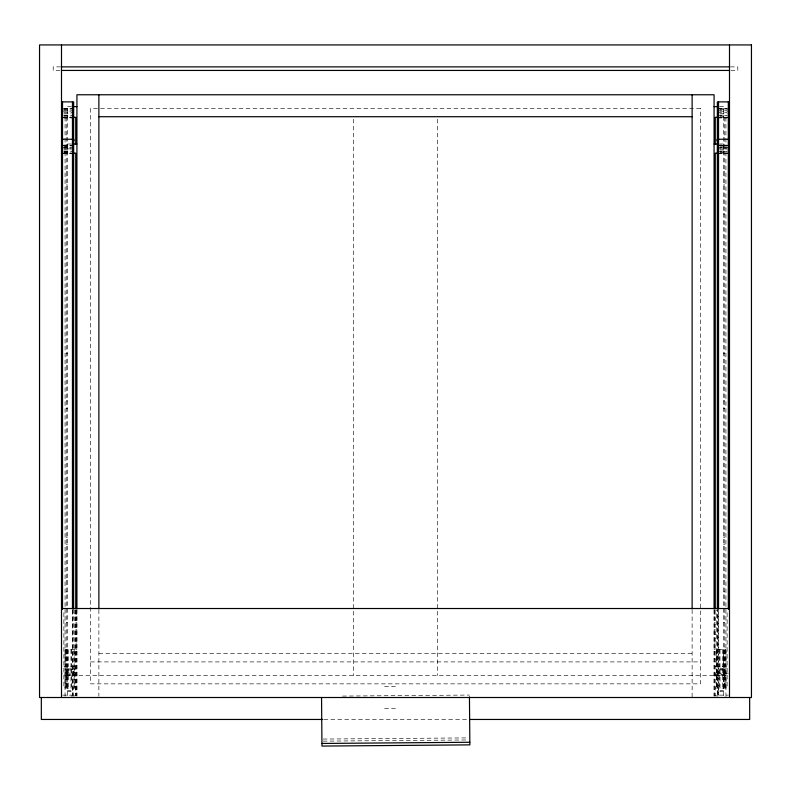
<?xml version="1.0" encoding="UTF-8"?>
<svg xmlns="http://www.w3.org/2000/svg" width="791" height="791" viewBox="0 0 791 791"><rect width="100%" height="100%" fill="white"/><g stroke="black" fill="none" stroke-linecap="round" stroke-linejoin="round"><path stroke-width="0.59" stroke-dasharray="3.96 2.97" d="M62.637 695.131L73.652 695.131L73.652 693.054L72.456 693.054M717.348 695.131L717.358 609.525L717.358 695.131L728.363 695.131M718.544 693.054L718.544 609.525L718.535 695.131L718.544 693.054L717.348 693.054M725.92 688.012L725.94 669.028L716.448 669.028L716.498 688.012L716.448 609.98M725.92 666.773L725.94 649.688L716.448 649.688L716.498 666.773M395.46 708.538L383.635 708.479M395.46 686.588L383.635 686.529M70.992 696.07L76.925 695.823M66.246 674.486L76.925 674.041M66.246 675.554L75.738 675.109M342.493 696.08L469.429 695.052M323.133 739.061L468.559 737.884M323.153 741.137L468.579 739.951M60.61 66.879L53.195 66.879L53.195 70.439L60.61 70.439M730.39 66.879L737.805 66.879L737.805 70.439L730.39 70.439M71.447 106.627L67.423 106.627L67.423 695.773M719.553 106.627L723.577 106.627L723.577 695.773M63.873 108.407L73.345 108.407M717.655 108.407L727.127 108.407M63.873 108.535L70.972 108.535M720.028 108.535L727.127 108.535M62.687 109L73.345 108.871M717.655 108.871L728.313 109M63.873 109.593L70.972 109.573M720.028 109.573L727.127 109.593M63.873 110.76L73.345 110.789M717.655 110.789L727.127 110.76M62.687 111.145L70.992 111.145M720.008 111.145L728.313 111.145M63.873 112.559L73.345 112.559M717.655 112.559L727.127 112.559M63.873 113.746L70.992 113.746M720.008 113.746L727.127 113.746M63.873 115.16L70.992 115.16M720.008 115.16L727.127 115.16M63.873 115.545L73.345 115.516M717.655 115.516L727.127 115.545M63.873 116.712L70.972 116.712M720.028 116.712L727.127 116.712M62.687 117.305L71.338 117.305M719.662 117.305L728.313 117.305M63.873 117.424L73.345 117.424M717.655 117.424L727.127 117.424M62.687 117.77L73.345 117.77M717.655 117.77L728.313 117.77M63.873 117.899L73.345 117.899M717.655 117.899L727.127 117.899M67.423 144.002L71.447 144.002M719.553 144.002L723.577 144.002M63.873 145.129L73.345 145.129M717.655 145.129L727.127 145.129M63.873 145.247L70.972 145.247M720.028 145.247L727.127 145.247M63.873 145.544L73.345 145.544M717.655 145.544L727.127 145.544M62.687 145.663L70.992 145.663M720.008 145.663L728.313 145.663M63.873 146.177L70.972 146.197M720.028 146.177L727.127 146.197M63.873 147.245L73.345 147.274M717.655 147.274L727.127 147.245M62.687 147.591L70.992 147.591M720.008 147.591L728.313 147.591M70.992 148.866L63.873 148.866L73.345 148.866M720.008 148.866L727.127 148.866L717.655 148.866M63.873 149.934L70.992 149.934M720.008 149.934L727.127 149.934M63.873 151.21L70.992 151.21M720.008 151.21L727.127 151.21M63.873 151.556L73.345 151.526M717.655 151.526L727.127 151.556M63.873 152.604L70.972 152.604M720.028 152.604L727.127 152.604M62.687 153.138L71.338 153.138M719.662 153.138L728.313 153.138M63.873 153.246L73.345 153.246M717.655 153.246L727.127 153.246M62.687 153.563L73.345 153.563M717.655 153.563L728.313 153.563M63.873 153.672L73.345 153.672M717.655 153.672L727.127 153.672M66.246 171.291L67.433 171.291M723.567 171.291L724.754 171.291M66.246 184.936L67.433 184.936M723.567 184.936L724.754 184.936M66.246 214.005L67.433 214.005M723.567 214.005L724.754 214.005M66.246 353.419L67.433 353.419M723.567 353.419L724.754 353.419M66.246 365.64L67.433 365.64M723.567 365.64L724.754 365.64M66.246 400.879L67.433 400.879M723.567 400.879L724.754 400.879M66.246 408.354L67.433 408.354M723.567 408.354L724.754 408.354M66.246 537.564L67.433 537.564M723.567 537.564L724.754 537.564M66.246 544.445L67.433 544.445M723.567 544.445L724.754 544.445M66.246 580.278L67.433 580.278M723.567 580.278L724.754 580.278M66.246 591.905L67.433 591.905M723.567 591.905L724.754 591.905M75.738 614.182L76.925 614.182M714.075 614.182L715.262 614.182M75.738 618.473L76.925 618.473M714.075 618.473L715.262 618.473M75.738 619.798L76.925 619.798M714.075 619.798L715.262 619.798M66.246 622.754L67.433 622.754M75.738 622.744L76.925 622.744M714.075 622.744L715.262 622.744M723.567 622.754L724.754 622.754M75.738 624.564L76.925 624.564M714.075 624.564L715.262 624.564M75.738 629.28L76.925 629.28M714.075 629.28L715.262 629.28M75.738 632.365L76.925 632.365M714.075 632.365L715.262 632.365M75.738 634.046L76.925 634.046M714.075 634.046L715.262 634.046M75.738 634.501L76.925 634.501M714.075 634.501L715.262 634.501M75.738 638.802L76.925 638.802M714.075 638.802L715.262 638.802M75.738 640.908L76.925 640.908M714.075 640.908L715.262 640.908M75.738 643.053L76.925 643.053M714.075 643.053L715.262 643.053M75.738 649.49L76.925 649.49M714.075 649.49L715.262 649.49M74.552 649.688L65.06 649.688L65.08 666.773M66.246 650.756L67.433 650.756M723.567 650.756L724.754 650.756M75.738 651.863L76.925 651.863M714.075 651.863L715.262 651.863M98.875 653.603L692.125 653.603M75.738 658.992L76.925 658.992M714.075 658.992L715.262 658.992M75.738 661.375L76.925 661.375M714.075 661.375L715.262 661.375M90.569 661.909L700.43 661.909M63.873 666.773L75.738 666.773M715.262 666.773L727.127 666.773M67.433 668.909L70.992 668.909M720.008 668.909L723.567 668.909M74.552 669.028L65.06 669.028L65.08 688.012M67.433 669.977L70.992 669.977M720.008 669.977L723.567 669.977M66.246 670.214L67.433 670.214M723.567 670.214L724.754 670.214M72.456 671.312L73.652 671.312L73.642 673.181L62.637 673.181M728.363 673.181L717.348 673.181L717.358 671.312L718.544 671.312L718.544 673.181M714.075 674.041L724.754 674.486M67.423 675.109L76.925 675.109M714.075 675.109L723.577 675.109M65.06 675.554L725.94 675.554M75.738 688.012L63.873 688.012L63.873 609.98M715.262 688.012L727.127 688.012L727.127 609.98M67.433 690.385L70.992 690.385M720.008 690.385L723.567 690.385M67.433 691.571L70.992 691.571L70.992 649.688M723.567 691.571L720.008 691.571L720.008 649.688M714.075 695.823L720.008 696.07M323.924 719.454L467.076 719.454M715.262 675.109L724.754 675.554M725.94 117.305L725.94 137.051M725.94 138.287L725.94 697.504M725.772 649.688L725.772 666.773M725.772 669.028L725.772 688.012M724.754 117.305L724.754 137.07M724.754 137.476L724.754 688.012M724.516 649.688L724.516 666.773M724.516 669.028L724.516 688.012M724.111 649.688L724.111 666.773M724.111 669.028L724.111 688.012M722.628 649.688L722.628 666.773M722.628 669.028L722.628 688.012M719.662 649.688L719.662 666.773M719.662 669.028L719.662 688.012M716.814 649.688L716.814 666.773M716.814 669.028L716.814 688.012M715.143 609.91L715.262 695.823M714.194 609.683L714.194 695.773M714.075 609.643L714.075 696.268M692.125 609.812L692.125 697.504M437.621 119.184L437.621 675.554M353.379 119.184L353.379 675.554M98.875 609.812L98.875 696.288M76.925 609.643L76.925 696.268M76.806 609.683L76.806 695.773M75.857 609.91L75.857 695.783M75.738 609.93L75.738 695.823M74.552 609.98L74.552 688.012M74.186 649.688L74.186 666.773M74.186 669.028L74.186 688.012M73.642 609.525L73.652 695.131M71.338 649.688L71.338 666.773M71.338 669.028L71.338 688.012M68.372 649.688L68.372 666.773M68.372 669.028L68.372 688.012M67.631 649.688L67.631 666.773M67.631 669.028L67.591 688.012M66.889 649.688L66.889 666.773M66.889 669.028L66.889 688.012M66.484 649.688L66.484 666.773M66.484 669.028L66.484 688.012M66.246 117.305L66.246 137.07M66.246 137.476L66.246 688.012M65.228 649.688L65.228 666.773M65.228 669.028L65.228 688.012M65.06 117.305L65.06 137.051M65.06 138.287L65.06 696.288M72.465 609.525L72.456 695.131L72.456 609.525M700.43 108.407L90.569 108.407L90.569 683.859L700.43 683.859L700.43 108.407M723.409 666.773L723.409 649.688L723.37 666.773M723.409 688.012L723.409 669.028L723.37 688.012"/><path stroke-width="1.19" d="M717.348 139.256L717.348 141.124L717.358 139.256L729.5 139.256M321.937 743.461L469.834 742.265M61.5 66.879L729.5 66.879M61.846 70.439L729.154 70.439M61.5 101.881L73.652 101.881L73.642 608.912M729.5 101.881L717.348 101.881L717.348 608.912M73.029 106.627L76.925 106.627M714.075 106.627L717.971 106.627M98.875 116.712L692.125 116.712M73.158 117.305L75.738 117.305L75.738 144.486M717.842 117.305L715.262 117.305L715.262 144.486M61.5 139.256L73.652 139.256L73.652 141.124L73.642 139.256M73.029 144.002L76.925 144.002M714.075 144.002L717.971 144.002M73.158 153.138L75.738 153.138L75.738 608.744M717.842 153.138L715.262 153.138L715.262 608.744M61.5 608.516L729.5 608.516M322.688 719.454L41.33 719.454L41.33 697.504M469.547 719.454L749.67 719.454L749.67 697.504M469.449 696.901L469.854 744.865L321.957 746.071L321.551 697.464M729.5 44.929L729.5 697.504M729.371 101.881L729.371 608.912M729.173 101.881L729.173 608.912M728.926 101.881L728.926 608.912M728.63 101.881L728.63 608.912M728.313 101.881L728.313 608.912M718.535 101.881L718.535 608.912M714.075 608.823L714.075 94.762L76.925 94.762L76.925 608.823M692.125 94.762L692.125 608.823M98.875 94.762L98.875 608.823M73.345 111.234L73.345 115.071M73.345 147.67L73.345 151.13M72.456 101.881L72.456 608.912M62.509 101.881L62.509 608.912M62.212 101.881L62.212 608.912M61.945 101.881L61.945 608.912M61.728 101.881L61.728 608.912M61.5 44.929L61.5 697.504M751.45 44.929L39.55 44.929L39.55 697.504L751.45 697.504L751.45 44.929"/></g></svg>
